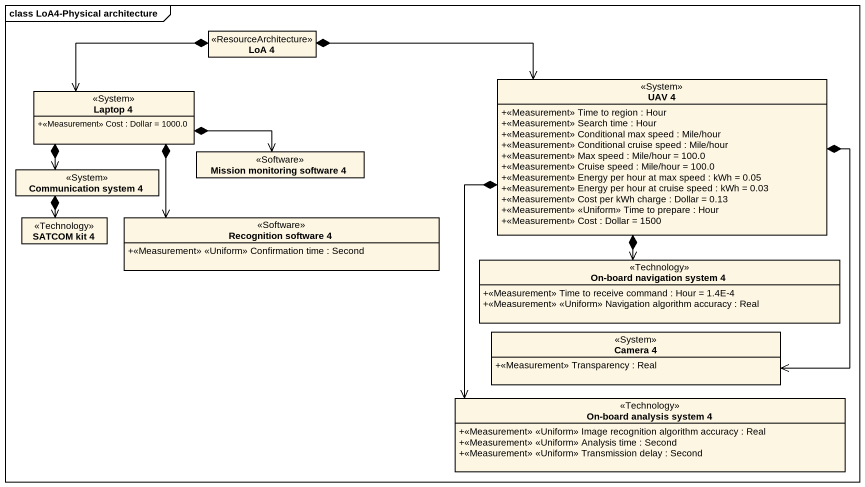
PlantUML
@startuml
mainframe class LoA4-Physical architecture
hide circle
hide empty members
skinparam classAttributeIconSize 0
class "LoA 4" as LoA_4 <<ResourceArchitecture>>
class "Laptop 4" as Laptop_4 <<System>> {
  +<<Measurement>> Cost : Dollar = 1000.0
}
class "UAV 4" as UAV_4 <<System>> {
  +<<Measurement>> Time to region : Hour
  +<<Measurement>> Search time : Hour
  +<<Measurement>> Conditional max speed : Mile/hour
  +<<Measurement>> Conditional cruise speed : Mile/hour
  +<<Measurement>> Max speed : Mile/hour = 100.0
  +<<Measurement>> Cruise speed : Mile/hour = 100.0
  +<<Measurement>> Energy per hour at max speed : kWh = 0.05
  +<<Measurement>> Energy per hour at cruise speed : kWh = 0.03
  +<<Measurement>> Cost per kWh charge : Dollar = 0.13
  +<<Measurement>> <<Uniform>> Time to prepare : Hour
  +<<Measurement>> Cost : Dollar = 1500
}
class "Communication system 4" as Communication_system_4 <<System>>
class "Mission monitoring software 4" as Mission_monitoring_software <<Software>>
class "SATCOM kit 4" as SATCOM_kit_4 <<Technology>>
class "Recognition software 4" as Recognition_software_4 <<Software>> {
  +<<Measurement>> <<Uniform>> Confirmation time : Second
}
class "On-board navigation system 4" as On_board_navigation_system_4 <<Technology>> {
  +<<Measurement>> Time to receive command : Hour = 1.4E-4
  +<<Measurement>> <<Uniform>> Navigation algorithm accuracy : Real
}
class "Camera 4" as Camera_4 <<System>> {
  +<<Measurement>> Transparency : Real
}
class "On-board analysis system 4" as On_board_analysis_system_4 <<Technology>> {
  +<<Measurement>> <<Uniform>> Image recognition algorithm accuracy : Real
  +<<Measurement>> <<Uniform>> Analysis time : Second
  +<<Measurement>> <<Uniform>> Transmission delay : Second
}
LoA_4 *-left-> Laptop_4
LoA_4 *-right-> UAV_4
Laptop_4 *--> Communication_system_4
Laptop_4 *-right-> Mission_monitoring_software
Laptop_4 *--> Recognition_software_4
UAV_4 *--> On_board_navigation_system_4
UAV_4 *--> Camera_4
UAV_4 *--> On_board_analysis_system_4
Communication_system_4 *--> SATCOM_kit_4
@enduml
